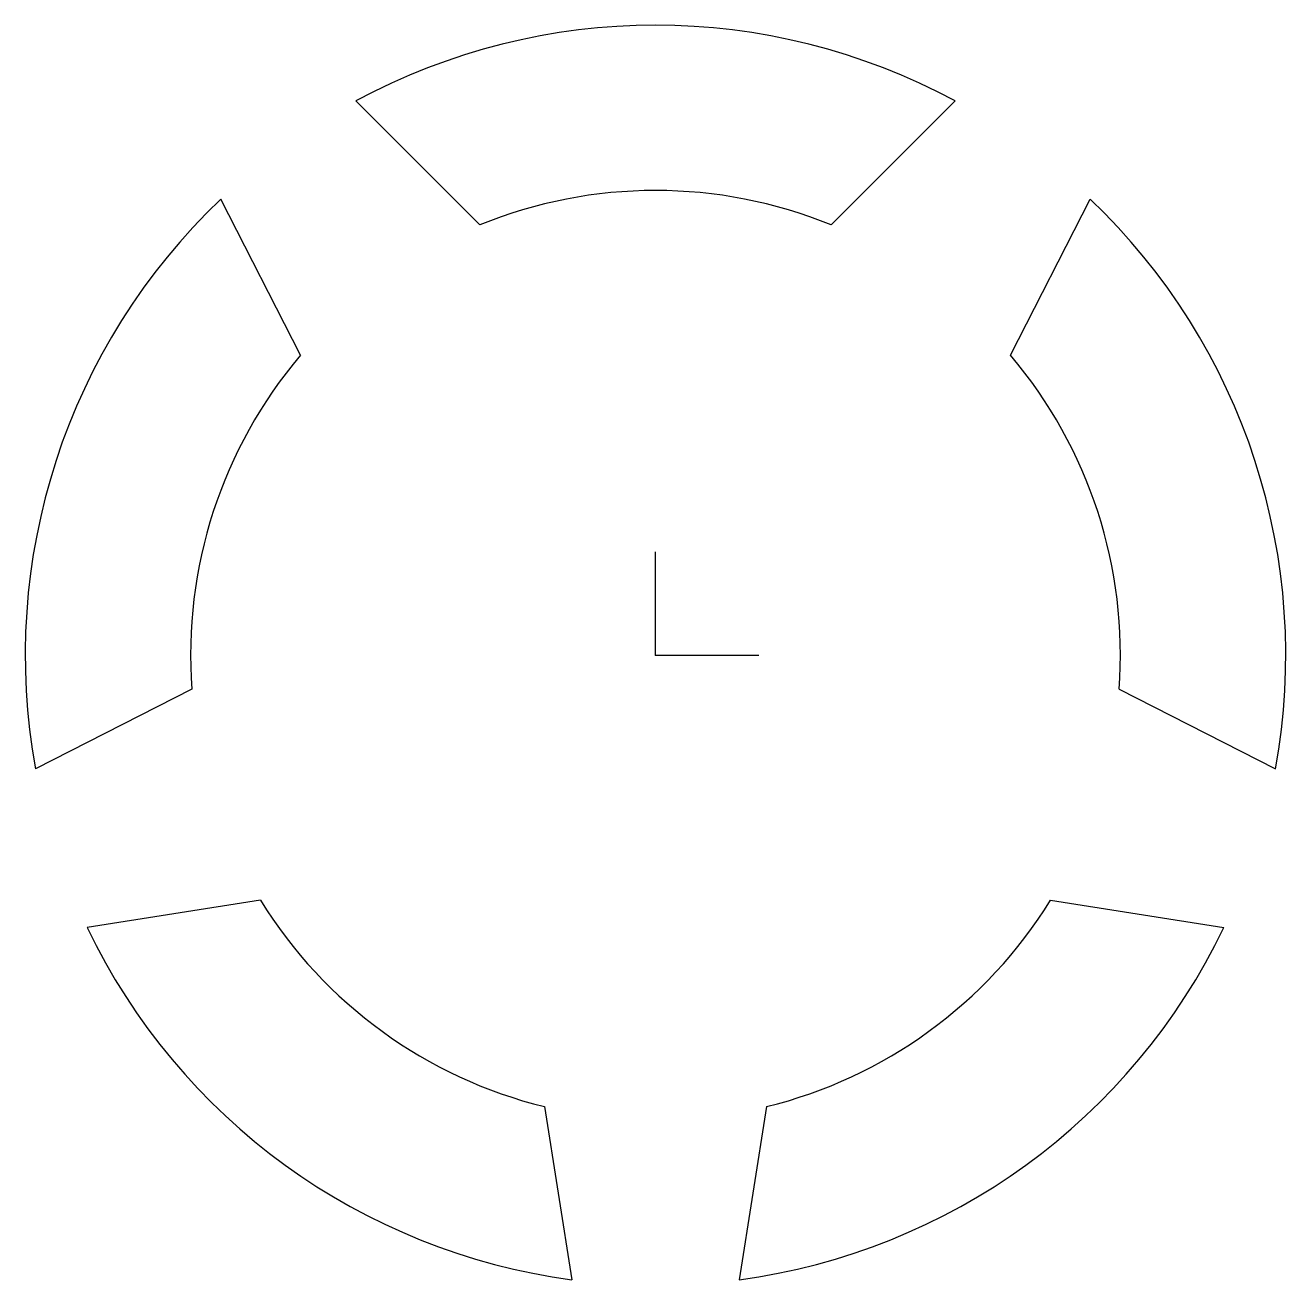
# Model space of a CAD drawing. Header units: centimetres. Extents: x -0.305 to 0.305, y -0.302 to 0.305.
import ezdxf

# ---------------------------------------------------------------- set-up
doc = ezdxf.new("R2010")
doc.units = ezdxf.units.CM
doc.header["$MEASUREMENT"] = 0
doc.layers.add('Hole Edge Cuts 2.5mm v7_Sketch1', color=7, linetype='Continuous')

msp = doc.modelspace()

# ---------------------------------------------------------------- linework, layer by layer
at = {"layer": 'Hole Edge Cuts 2.5mm v7_Sketch1'}
for p, q in [((-0.085, 0.20833), (-0.145, 0.26833)), ((0.085, 0.20833), (0.145, 0.26833)), ((-0.17186, 0.14522), (-0.21039, 0.22082)), ((0.17186, 0.14522), (0.21039, 0.22082)), ((0, 0), (0, 0.05)), ((0, 0), (0.05, 0)), ((-0.2244, -0.01646), (-0.3, -0.05499)), ((0.2244, -0.01646), (0.3, -0.05499)), ((-0.19122, -0.11858), (-0.27503, -0.13185)), ((0.19122, -0.11858), (0.27503, -0.13185)), ((-0.05368, -0.2185), (-0.04041, -0.30231)), ((0.05368, -0.2185), (0.04041, -0.30231))]:
    msp.add_line(p, q, dxfattribs=at)
for radius, start, end in [(0.305, 61.61376, 118.38624), (0.305, 133.61376, 190.38624), (0.225, 67.8039, 112.1961), (0.305, 349.61376, 46.38624), (0.225, 139.8039, 184.1961), (0.225, 355.8039, 40.1961), (0.225, 211.8039, 256.1961), (0.225, 283.8039, 328.1961), (0.305, 205.61376, 262.38624), (0.305, 277.61376, 334.38624)]:
    msp.add_arc((0, 0), radius, start, end, dxfattribs=at)
msp.add_point((0, 0), dxfattribs=at)

doc.saveas('drawing.dxf')
